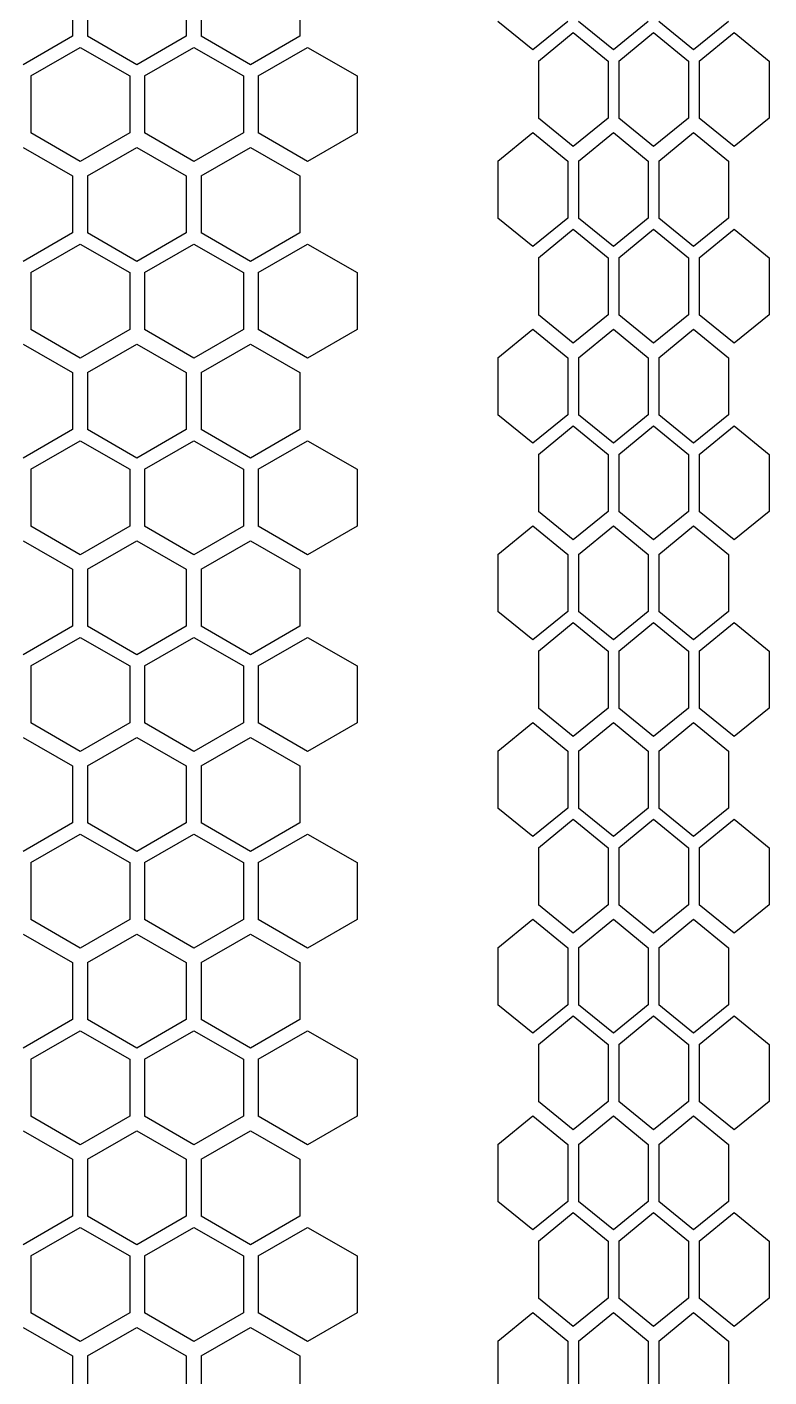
# Model space of a CAD drawing. Extents: x 61367 to 140945, y -1257 to 25588.
# Drawn here: x 70733.7 to 70793.8, y 15778.1 to 15887.5 of the extents above; entities that cross this region are included whole.
import ezdxf

# ---------------------------------------------------------------- set-up
doc = ezdxf.new("R2010")
doc.units = 0
doc.header["$MEASUREMENT"] = 0
doc.layers.get('0').update_dxf_attribs({"linetype": 'CONTINUOUS'})
doc.layers.add('4215-0412-2_0', color=7, linetype='CONTINUOUS')

# ---------------------------------------------------------------- blocks, each defined once
blk = doc.blocks.new('ERGRTHTHRT')
at = {"layer": '4215-0412-2_0', "color": 7, "linetype": 'Continuous'}
for p, q in [((-37781.83, -67802.25), (-37781.83, -67806.87)), ((-37780.63, -67802.25), (-37780.63, -67806.87)), ((-37772.63, -67802.25), (-37772.63, -67806.87)), ((-37771.43, -67802.25), (-37771.43, -67806.87)), ((-37763.43, -67802.25), (-37763.43, -67806.87)), ((-37744.57, -67807.98), (-37747.4, -67805.67)), ((-37741.74, -67805.67), (-37744.57, -67807.98)), ((-37738.06, -67807.98), (-37740.89, -67805.67)), ((-37735.23, -67805.67), (-37738.06, -67807.98)), ((-37731.56, -67807.98), (-37734.39, -67805.67)), ((-37728.73, -67805.67), (-37731.56, -67807.98)), ((-37781.83, -67806.87), (-37785.83, -67809.18)), ((-37776.63, -67809.18), (-37780.63, -67806.87)), ((-37772.63, -67806.87), (-37776.63, -67809.18)), ((-37767.43, -67809.18), (-37771.43, -67806.87)), ((-37763.43, -67806.87), (-37767.43, -67809.18)), ((-37744.13, -67808.88), (-37741.3, -67806.57)), ((-37741.3, -67806.57), (-37738.47, -67808.88)), ((-37737.62, -67808.88), (-37734.8, -67806.57)), ((-37734.8, -67806.57), (-37731.97, -67808.88)), ((-37731.12, -67808.88), (-37728.29, -67806.57)), ((-37728.29, -67806.57), (-37725.46, -67808.88)), ((-37785.21, -67810.08), (-37781.21, -67807.77)), ((-37781.21, -67807.77), (-37777.21, -67810.08)), ((-37776.01, -67810.08), (-37772.01, -67807.77)), ((-37772.01, -67807.77), (-37768.01, -67810.08)), ((-37766.81, -67810.08), (-37762.81, -67807.77)), ((-37762.81, -67807.77), (-37758.81, -67810.08)), ((-37744.13, -67808.88), (-37744.13, -67813.5)), ((-37738.47, -67808.88), (-37738.47, -67813.5)), ((-37737.62, -67808.88), (-37737.62, -67813.5)), ((-37731.97, -67808.88), (-37731.97, -67813.5)), ((-37731.12, -67808.88), (-37731.12, -67813.5)), ((-37725.46, -67808.88), (-37725.46, -67813.5)), ((-37785.21, -67810.08), (-37785.21, -67814.7)), ((-37777.21, -67810.08), (-37777.21, -67814.7)), ((-37776.01, -67810.08), (-37776.01, -67814.7)), ((-37768.01, -67810.08), (-37768.01, -67814.7)), ((-37766.81, -67810.08), (-37766.81, -67814.7)), ((-37758.81, -67810.08), (-37758.81, -67814.7)), ((-37741.3, -67815.81), (-37744.13, -67813.5)), ((-37738.47, -67813.5), (-37741.3, -67815.81)), ((-37734.8, -67815.81), (-37737.62, -67813.5)), ((-37731.97, -67813.5), (-37734.8, -67815.81)), ((-37728.29, -67815.81), (-37731.12, -67813.5)), ((-37725.46, -67813.5), (-37728.29, -67815.81)), ((-37781.21, -67817.01), (-37785.21, -67814.7)), ((-37777.21, -67814.7), (-37781.21, -67817.01)), ((-37772.01, -67817.01), (-37776.01, -67814.7)), ((-37768.01, -67814.7), (-37772.01, -67817.01)), ((-37762.81, -67817.01), (-37766.81, -67814.7)), ((-37758.81, -67814.7), (-37762.81, -67817.01)), ((-37747.4, -67816.98), (-37744.57, -67814.67)), ((-37744.57, -67814.67), (-37741.74, -67816.98)), ((-37740.89, -67816.98), (-37738.06, -67814.67)), ((-37738.06, -67814.67), (-37735.23, -67816.98)), ((-37734.39, -67816.98), (-37731.56, -67814.67)), ((-37731.56, -67814.67), (-37728.73, -67816.98)), ((-37785.83, -67815.87), (-37781.83, -67818.18)), ((-37780.63, -67818.18), (-37776.63, -67815.87)), ((-37776.63, -67815.87), (-37772.63, -67818.18)), ((-37771.43, -67818.18), (-37767.43, -67815.87)), ((-37767.43, -67815.87), (-37763.43, -67818.18)), ((-37747.4, -67816.98), (-37747.4, -67821.6)), ((-37741.74, -67816.98), (-37741.74, -67821.6)), ((-37740.89, -67816.98), (-37740.89, -67821.6)), ((-37735.23, -67816.98), (-37735.23, -67821.6)), ((-37734.39, -67816.98), (-37734.39, -67821.6)), ((-37728.73, -67816.98), (-37728.73, -67821.6)), ((-37781.83, -67818.18), (-37781.83, -67822.8)), ((-37780.63, -67818.18), (-37780.63, -67822.8)), ((-37772.63, -67818.18), (-37772.63, -67822.8)), ((-37771.43, -67818.18), (-37771.43, -67822.8)), ((-37763.43, -67818.18), (-37763.43, -67822.8)), ((-37744.57, -67823.91), (-37747.4, -67821.6)), ((-37741.74, -67821.6), (-37744.57, -67823.91)), ((-37738.06, -67823.91), (-37740.89, -67821.6)), ((-37735.23, -67821.6), (-37738.06, -67823.91)), ((-37731.56, -67823.91), (-37734.39, -67821.6)), ((-37728.73, -67821.6), (-37731.56, -67823.91)), ((-37781.83, -67822.8), (-37785.83, -67825.11)), ((-37776.63, -67825.11), (-37780.63, -67822.8)), ((-37772.63, -67822.8), (-37776.63, -67825.11)), ((-37767.43, -67825.11), (-37771.43, -67822.8)), ((-37763.43, -67822.8), (-37767.43, -67825.11)), ((-37744.13, -67824.81), (-37741.3, -67822.5)), ((-37741.3, -67822.5), (-37738.47, -67824.81)), ((-37737.62, -67824.81), (-37734.8, -67822.5)), ((-37734.8, -67822.5), (-37731.97, -67824.81)), ((-37731.12, -67824.81), (-37728.29, -67822.5)), ((-37728.29, -67822.5), (-37725.46, -67824.81)), ((-37785.21, -67826.01), (-37781.21, -67823.7)), ((-37781.21, -67823.7), (-37777.21, -67826.01)), ((-37776.01, -67826.01), (-37772.01, -67823.7)), ((-37772.01, -67823.7), (-37768.01, -67826.01)), ((-37766.81, -67826.01), (-37762.81, -67823.7)), ((-37762.81, -67823.7), (-37758.81, -67826.01)), ((-37744.13, -67824.81), (-37744.13, -67829.43)), ((-37738.47, -67824.81), (-37738.47, -67829.43)), ((-37737.62, -67824.81), (-37737.62, -67829.43)), ((-37731.97, -67824.81), (-37731.97, -67829.43)), ((-37731.12, -67824.81), (-37731.12, -67829.43)), ((-37725.46, -67824.81), (-37725.46, -67829.43)), ((-37785.21, -67826.01), (-37785.21, -67830.63)), ((-37777.21, -67826.01), (-37777.21, -67830.63)), ((-37776.01, -67826.01), (-37776.01, -67830.63)), ((-37768.01, -67826.01), (-37768.01, -67830.63)), ((-37766.81, -67826.01), (-37766.81, -67830.63)), ((-37758.81, -67826.01), (-37758.81, -67830.63)), ((-37741.3, -67831.74), (-37744.13, -67829.43)), ((-37738.47, -67829.43), (-37741.3, -67831.74)), ((-37734.8, -67831.74), (-37737.62, -67829.43)), ((-37731.97, -67829.43), (-37734.8, -67831.74)), ((-37728.29, -67831.74), (-37731.12, -67829.43)), ((-37725.46, -67829.43), (-37728.29, -67831.74)), ((-37781.21, -67832.94), (-37785.21, -67830.63)), ((-37777.21, -67830.63), (-37781.21, -67832.94)), ((-37772.01, -67832.94), (-37776.01, -67830.63)), ((-37768.01, -67830.63), (-37772.01, -67832.94)), ((-37762.81, -67832.94), (-37766.81, -67830.63)), ((-37758.81, -67830.63), (-37762.81, -67832.94)), ((-37747.4, -67832.91), (-37744.57, -67830.6)), ((-37744.57, -67830.6), (-37741.74, -67832.91)), ((-37740.89, -67832.91), (-37738.06, -67830.6)), ((-37738.06, -67830.6), (-37735.23, -67832.91)), ((-37734.39, -67832.91), (-37731.56, -67830.6)), ((-37731.56, -67830.6), (-37728.73, -67832.91)), ((-37785.83, -67831.8), (-37781.83, -67834.11)), ((-37780.63, -67834.11), (-37776.63, -67831.8)), ((-37776.63, -67831.8), (-37772.63, -67834.11)), ((-37771.43, -67834.11), (-37767.43, -67831.8)), ((-37767.43, -67831.8), (-37763.43, -67834.11)), ((-37747.4, -67832.91), (-37747.4, -67837.53)), ((-37741.74, -67832.91), (-37741.74, -67837.53)), ((-37740.89, -67832.91), (-37740.89, -67837.53)), ((-37735.23, -67832.91), (-37735.23, -67837.53)), ((-37734.39, -67832.91), (-37734.39, -67837.53)), ((-37728.73, -67832.91), (-37728.73, -67837.53)), ((-37781.83, -67834.11), (-37781.83, -67838.73)), ((-37780.63, -67834.11), (-37780.63, -67838.73)), ((-37772.63, -67834.11), (-37772.63, -67838.73)), ((-37771.43, -67834.11), (-37771.43, -67838.73)), ((-37763.43, -67834.11), (-37763.43, -67838.73)), ((-37744.57, -67839.84), (-37747.4, -67837.53)), ((-37741.74, -67837.53), (-37744.57, -67839.84)), ((-37738.06, -67839.84), (-37740.89, -67837.53)), ((-37735.23, -67837.53), (-37738.06, -67839.84)), ((-37731.56, -67839.84), (-37734.39, -67837.53)), ((-37728.73, -67837.53), (-37731.56, -67839.84)), ((-37781.83, -67838.73), (-37785.83, -67841.04)), ((-37776.63, -67841.04), (-37780.63, -67838.73)), ((-37772.63, -67838.73), (-37776.63, -67841.04)), ((-37767.43, -67841.04), (-37771.43, -67838.73)), ((-37763.43, -67838.73), (-37767.43, -67841.04)), ((-37744.13, -67840.74), (-37741.3, -67838.43)), ((-37741.3, -67838.43), (-37738.47, -67840.74)), ((-37737.62, -67840.74), (-37734.8, -67838.43)), ((-37734.8, -67838.43), (-37731.97, -67840.74)), ((-37731.12, -67840.74), (-37728.29, -67838.43)), ((-37728.29, -67838.43), (-37725.46, -67840.74)), ((-37785.21, -67841.94), (-37781.21, -67839.63)), ((-37781.21, -67839.63), (-37777.21, -67841.94)), ((-37776.01, -67841.94), (-37772.01, -67839.63)), ((-37772.01, -67839.63), (-37768.01, -67841.94)), ((-37766.81, -67841.94), (-37762.81, -67839.63)), ((-37762.81, -67839.63), (-37758.81, -67841.94)), ((-37744.13, -67840.74), (-37744.13, -67845.36)), ((-37738.47, -67840.74), (-37738.47, -67845.36)), ((-37737.62, -67840.74), (-37737.62, -67845.36)), ((-37731.97, -67840.74), (-37731.97, -67845.36)), ((-37731.12, -67840.74), (-37731.12, -67845.36)), ((-37725.46, -67840.74), (-37725.46, -67845.36)), ((-37785.21, -67841.94), (-37785.21, -67846.56)), ((-37777.21, -67841.94), (-37777.21, -67846.56)), ((-37776.01, -67841.94), (-37776.01, -67846.56)), ((-37768.01, -67841.94), (-37768.01, -67846.56)), ((-37766.81, -67841.94), (-37766.81, -67846.56)), ((-37758.81, -67841.94), (-37758.81, -67846.56)), ((-37741.3, -67847.67), (-37744.13, -67845.36)), ((-37738.47, -67845.36), (-37741.3, -67847.67)), ((-37734.8, -67847.67), (-37737.62, -67845.36)), ((-37731.97, -67845.36), (-37734.8, -67847.67)), ((-37728.29, -67847.67), (-37731.12, -67845.36)), ((-37725.46, -67845.36), (-37728.29, -67847.67)), ((-37781.21, -67848.87), (-37785.21, -67846.56)), ((-37777.21, -67846.56), (-37781.21, -67848.87)), ((-37772.01, -67848.87), (-37776.01, -67846.56)), ((-37768.01, -67846.56), (-37772.01, -67848.87)), ((-37762.81, -67848.87), (-37766.81, -67846.56)), ((-37758.81, -67846.56), (-37762.81, -67848.87)), ((-37747.4, -67848.84), (-37744.57, -67846.53)), ((-37744.57, -67846.53), (-37741.74, -67848.84)), ((-37740.89, -67848.84), (-37738.06, -67846.53)), ((-37738.06, -67846.53), (-37735.23, -67848.84)), ((-37734.39, -67848.84), (-37731.56, -67846.53)), ((-37731.56, -67846.53), (-37728.73, -67848.84)), ((-37785.83, -67847.73), (-37781.83, -67850.04)), ((-37780.63, -67850.04), (-37776.63, -67847.73)), ((-37776.63, -67847.73), (-37772.63, -67850.04)), ((-37771.43, -67850.04), (-37767.43, -67847.73)), ((-37767.43, -67847.73), (-37763.43, -67850.04)), ((-37747.4, -67848.84), (-37747.4, -67853.46)), ((-37741.74, -67848.84), (-37741.74, -67853.46)), ((-37740.89, -67848.84), (-37740.89, -67853.46)), ((-37735.23, -67848.84), (-37735.23, -67853.46)), ((-37734.39, -67848.84), (-37734.39, -67853.46)), ((-37728.73, -67848.84), (-37728.73, -67853.46)), ((-37781.83, -67850.04), (-37781.83, -67854.66)), ((-37780.63, -67850.04), (-37780.63, -67854.66)), ((-37772.63, -67850.04), (-37772.63, -67854.66)), ((-37771.43, -67850.04), (-37771.43, -67854.66)), ((-37763.43, -67850.04), (-37763.43, -67854.66)), ((-37744.57, -67855.77), (-37747.4, -67853.46)), ((-37741.74, -67853.46), (-37744.57, -67855.77)), ((-37744.13, -67856.67), (-37741.3, -67854.36)), ((-37741.3, -67854.36), (-37738.47, -67856.67)), ((-37738.06, -67855.77), (-37740.89, -67853.46)), ((-37735.23, -67853.46), (-37738.06, -67855.77)), ((-37737.62, -67856.67), (-37734.8, -67854.36)), ((-37734.8, -67854.36), (-37731.97, -67856.67)), ((-37731.56, -67855.77), (-37734.39, -67853.46)), ((-37728.73, -67853.46), (-37731.56, -67855.77)), ((-37731.12, -67856.67), (-37728.29, -67854.36)), ((-37728.29, -67854.36), (-37725.46, -67856.67)), ((-37781.83, -67854.66), (-37785.83, -67856.97)), ((-37785.21, -67857.87), (-37781.21, -67855.56)), ((-37781.21, -67855.56), (-37777.21, -67857.87)), ((-37776.63, -67856.97), (-37780.63, -67854.66)), ((-37772.63, -67854.66), (-37776.63, -67856.97)), ((-37776.01, -67857.87), (-37772.01, -67855.56)), ((-37772.01, -67855.56), (-37768.01, -67857.87)), ((-37767.43, -67856.97), (-37771.43, -67854.66)), ((-37763.43, -67854.66), (-37767.43, -67856.97)), ((-37766.81, -67857.87), (-37762.81, -67855.56)), ((-37762.81, -67855.56), (-37758.81, -67857.87)), ((-37744.13, -67856.67), (-37744.13, -67861.29)), ((-37738.47, -67856.67), (-37738.47, -67861.29)), ((-37737.62, -67856.67), (-37737.62, -67861.29)), ((-37731.97, -67856.67), (-37731.97, -67861.29)), ((-37731.12, -67856.67), (-37731.12, -67861.29)), ((-37725.46, -67856.67), (-37725.46, -67861.29)), ((-37785.21, -67857.87), (-37785.21, -67862.49)), ((-37777.21, -67857.87), (-37777.21, -67862.49)), ((-37776.01, -67857.87), (-37776.01, -67862.49)), ((-37768.01, -67857.87), (-37768.01, -67862.49)), ((-37766.81, -67857.87), (-37766.81, -67862.49)), ((-37758.81, -67857.87), (-37758.81, -67862.49)), ((-37741.3, -67863.6), (-37744.13, -67861.29)), ((-37738.47, -67861.29), (-37741.3, -67863.6)), ((-37734.8, -67863.6), (-37737.62, -67861.29)), ((-37731.97, -67861.29), (-37734.8, -67863.6)), ((-37728.29, -67863.6), (-37731.12, -67861.29)), ((-37725.46, -67861.29), (-37728.29, -67863.6)), ((-37781.21, -67864.8), (-37785.21, -67862.49)), ((-37777.21, -67862.49), (-37781.21, -67864.8)), ((-37772.01, -67864.8), (-37776.01, -67862.49)), ((-37768.01, -67862.49), (-37772.01, -67864.8)), ((-37762.81, -67864.8), (-37766.81, -67862.49)), ((-37758.81, -67862.49), (-37762.81, -67864.8)), ((-37747.4, -67864.77), (-37744.57, -67862.46)), ((-37744.57, -67862.46), (-37741.74, -67864.77)), ((-37740.89, -67864.77), (-37738.06, -67862.46)), ((-37738.06, -67862.46), (-37735.23, -67864.77)), ((-37734.39, -67864.77), (-37731.56, -67862.46)), ((-37731.56, -67862.46), (-37728.73, -67864.77)), ((-37785.83, -67863.66), (-37781.83, -67865.97)), ((-37780.63, -67865.97), (-37776.63, -67863.66)), ((-37776.63, -67863.66), (-37772.63, -67865.97)), ((-37771.43, -67865.97), (-37767.43, -67863.66)), ((-37767.43, -67863.66), (-37763.43, -67865.97)), ((-37747.4, -67864.77), (-37747.4, -67869.39)), ((-37741.74, -67864.77), (-37741.74, -67869.39)), ((-37740.89, -67864.77), (-37740.89, -67869.39)), ((-37735.23, -67864.77), (-37735.23, -67869.39)), ((-37734.39, -67864.77), (-37734.39, -67869.39)), ((-37728.73, -67864.77), (-37728.73, -67869.39)), ((-37781.83, -67865.97), (-37781.83, -67870.59)), ((-37780.63, -67865.97), (-37780.63, -67870.59)), ((-37772.63, -67865.97), (-37772.63, -67870.59)), ((-37771.43, -67865.97), (-37771.43, -67870.59)), ((-37763.43, -67865.97), (-37763.43, -67870.59)), ((-37744.57, -67871.7), (-37747.4, -67869.39)), ((-37741.74, -67869.39), (-37744.57, -67871.7)), ((-37738.06, -67871.7), (-37740.89, -67869.39)), ((-37735.23, -67869.39), (-37738.06, -67871.7)), ((-37731.56, -67871.7), (-37734.39, -67869.39)), ((-37728.73, -67869.39), (-37731.56, -67871.7)), ((-37781.83, -67870.59), (-37785.83, -67872.9)), ((-37776.63, -67872.9), (-37780.63, -67870.59)), ((-37772.63, -67870.59), (-37776.63, -67872.9)), ((-37767.43, -67872.9), (-37771.43, -67870.59)), ((-37763.43, -67870.59), (-37767.43, -67872.9)), ((-37744.13, -67872.6), (-37741.3, -67870.29)), ((-37741.3, -67870.29), (-37738.47, -67872.6)), ((-37737.62, -67872.6), (-37734.8, -67870.29)), ((-37734.8, -67870.29), (-37731.97, -67872.6)), ((-37731.12, -67872.6), (-37728.29, -67870.29)), ((-37728.29, -67870.29), (-37725.46, -67872.6)), ((-37785.21, -67873.8), (-37781.21, -67871.49)), ((-37781.21, -67871.49), (-37777.21, -67873.8)), ((-37776.01, -67873.8), (-37772.01, -67871.49)), ((-37772.01, -67871.49), (-37768.01, -67873.8)), ((-37766.81, -67873.8), (-37762.81, -67871.49)), ((-37762.81, -67871.49), (-37758.81, -67873.8)), ((-37744.13, -67872.6), (-37744.13, -67877.22)), ((-37738.47, -67872.6), (-37738.47, -67877.22)), ((-37737.62, -67872.6), (-37737.62, -67877.22)), ((-37731.97, -67872.6), (-37731.97, -67877.22)), ((-37731.12, -67872.6), (-37731.12, -67877.22)), ((-37725.46, -67872.6), (-37725.46, -67877.22)), ((-37785.21, -67873.8), (-37785.21, -67878.42)), ((-37777.21, -67873.8), (-37777.21, -67878.42)), ((-37776.01, -67873.8), (-37776.01, -67878.42)), ((-37768.01, -67873.8), (-37768.01, -67878.42)), ((-37766.81, -67873.8), (-37766.81, -67878.42)), ((-37758.81, -67873.8), (-37758.81, -67878.42)), ((-37741.3, -67879.53), (-37744.13, -67877.22)), ((-37738.47, -67877.22), (-37741.3, -67879.53)), ((-37734.8, -67879.53), (-37737.62, -67877.22)), ((-37731.97, -67877.22), (-37734.8, -67879.53)), ((-37728.29, -67879.53), (-37731.12, -67877.22)), ((-37725.46, -67877.22), (-37728.29, -67879.53)), ((-37781.21, -67880.73), (-37785.21, -67878.42)), ((-37777.21, -67878.42), (-37781.21, -67880.73)), ((-37772.01, -67880.73), (-37776.01, -67878.42)), ((-37768.01, -67878.42), (-37772.01, -67880.73)), ((-37762.81, -67880.73), (-37766.81, -67878.42)), ((-37758.81, -67878.42), (-37762.81, -67880.73)), ((-37747.4, -67880.7), (-37744.57, -67878.39)), ((-37744.57, -67878.39), (-37741.74, -67880.7)), ((-37740.89, -67880.7), (-37738.06, -67878.39)), ((-37738.06, -67878.39), (-37735.23, -67880.7)), ((-37734.39, -67880.7), (-37731.56, -67878.39)), ((-37731.56, -67878.39), (-37728.73, -67880.7)), ((-37785.83, -67879.59), (-37781.83, -67881.9)), ((-37780.63, -67881.9), (-37776.63, -67879.59)), ((-37776.63, -67879.59), (-37772.63, -67881.9)), ((-37771.43, -67881.9), (-37767.43, -67879.59)), ((-37767.43, -67879.59), (-37763.43, -67881.9)), ((-37747.4, -67880.7), (-37747.4, -67885.32)), ((-37741.74, -67880.7), (-37741.74, -67885.32)), ((-37740.89, -67880.7), (-37740.89, -67885.32)), ((-37735.23, -67880.7), (-37735.23, -67885.32)), ((-37734.39, -67880.7), (-37734.39, -67885.32)), ((-37728.73, -67880.7), (-37728.73, -67885.32)), ((-37781.83, -67881.9), (-37781.83, -67886.52)), ((-37780.63, -67881.9), (-37780.63, -67886.52)), ((-37772.63, -67881.9), (-37772.63, -67886.52)), ((-37771.43, -67881.9), (-37771.43, -67886.52)), ((-37763.43, -67881.9), (-37763.43, -67886.52)), ((-37744.57, -67887.63), (-37747.4, -67885.32)), ((-37741.74, -67885.32), (-37744.57, -67887.63)), ((-37744.13, -67888.53), (-37741.3, -67886.22)), ((-37741.3, -67886.22), (-37738.47, -67888.53)), ((-37738.06, -67887.63), (-37740.89, -67885.32)), ((-37735.23, -67885.32), (-37738.06, -67887.63)), ((-37737.62, -67888.53), (-37734.8, -67886.22)), ((-37734.8, -67886.22), (-37731.97, -67888.53)), ((-37731.56, -67887.63), (-37734.39, -67885.32)), ((-37728.73, -67885.32), (-37731.56, -67887.63)), ((-37731.12, -67888.53), (-37728.29, -67886.22)), ((-37728.29, -67886.22), (-37725.46, -67888.53)), ((-37781.83, -67886.52), (-37785.83, -67888.83)), ((-37776.63, -67888.83), (-37780.63, -67886.52)), ((-37772.63, -67886.52), (-37776.63, -67888.83)), ((-37767.43, -67888.83), (-37771.43, -67886.52)), ((-37763.43, -67886.52), (-37767.43, -67888.83)), ((-37785.21, -67889.73), (-37781.21, -67887.42)), ((-37781.21, -67887.42), (-37777.21, -67889.73)), ((-37776.01, -67889.73), (-37772.01, -67887.42)), ((-37772.01, -67887.42), (-37768.01, -67889.73)), ((-37766.81, -67889.73), (-37762.81, -67887.42)), ((-37762.81, -67887.42), (-37758.81, -67889.73)), ((-37744.13, -67888.53), (-37744.13, -67893.15)), ((-37738.47, -67888.53), (-37738.47, -67893.15)), ((-37737.62, -67888.53), (-37737.62, -67893.15)), ((-37731.97, -67888.53), (-37731.97, -67893.15)), ((-37731.12, -67888.53), (-37731.12, -67893.15)), ((-37725.46, -67888.53), (-37725.46, -67893.15)), ((-37785.21, -67889.73), (-37785.21, -67894.35)), ((-37777.21, -67889.73), (-37777.21, -67894.35)), ((-37776.01, -67889.73), (-37776.01, -67894.35)), ((-37768.01, -67889.73), (-37768.01, -67894.35)), ((-37766.81, -67889.73), (-37766.81, -67894.35)), ((-37758.81, -67889.73), (-37758.81, -67894.35)), ((-37741.3, -67895.46), (-37744.13, -67893.15)), ((-37738.47, -67893.15), (-37741.3, -67895.46)), ((-37734.8, -67895.46), (-37737.62, -67893.15)), ((-37731.97, -67893.15), (-37734.8, -67895.46)), ((-37728.29, -67895.46), (-37731.12, -67893.15)), ((-37725.46, -67893.15), (-37728.29, -67895.46)), ((-37781.21, -67896.66), (-37785.21, -67894.35)), ((-37777.21, -67894.35), (-37781.21, -67896.66)), ((-37772.01, -67896.66), (-37776.01, -67894.35)), ((-37768.01, -67894.35), (-37772.01, -67896.66)), ((-37762.81, -67896.66), (-37766.81, -67894.35)), ((-37758.81, -67894.35), (-37762.81, -67896.66)), ((-37747.4, -67896.63), (-37744.57, -67894.32)), ((-37744.57, -67894.32), (-37741.74, -67896.63)), ((-37740.89, -67896.63), (-37738.06, -67894.32)), ((-37738.06, -67894.32), (-37735.23, -67896.63)), ((-37734.39, -67896.63), (-37731.56, -67894.32)), ((-37731.56, -67894.32), (-37728.73, -67896.63)), ((-37785.83, -67895.52), (-37781.83, -67897.83)), ((-37780.63, -67897.83), (-37776.63, -67895.52)), ((-37776.63, -67895.52), (-37772.63, -67897.83)), ((-37771.43, -67897.83), (-37767.43, -67895.52)), ((-37767.43, -67895.52), (-37763.43, -67897.83)), ((-37747.4, -67896.63), (-37747.4, -67901.25)), ((-37741.74, -67896.63), (-37741.74, -67901.25)), ((-37740.89, -67896.63), (-37740.89, -67901.25)), ((-37735.23, -67896.63), (-37735.23, -67901.25)), ((-37734.39, -67896.63), (-37734.39, -67901.25)), ((-37728.73, -67896.63), (-37728.73, -67901.25)), ((-37781.83, -67897.83), (-37781.83, -67902.45)), ((-37780.63, -67897.83), (-37780.63, -67902.45)), ((-37772.63, -67897.83), (-37772.63, -67902.45)), ((-37771.43, -67897.83), (-37771.43, -67902.45)), ((-37763.43, -67897.83), (-37763.43, -67902.45)), ((-37744.57, -67903.56), (-37747.4, -67901.25)), ((-37741.74, -67901.25), (-37744.57, -67903.56)), ((-37738.06, -67903.56), (-37740.89, -67901.25)), ((-37735.23, -67901.25), (-37738.06, -67903.56)), ((-37731.56, -67903.56), (-37734.39, -67901.25)), ((-37728.73, -67901.25), (-37731.56, -67903.56)), ((-37781.83, -67902.45), (-37785.83, -67904.76)), ((-37776.63, -67904.76), (-37780.63, -67902.45)), ((-37772.63, -67902.45), (-37776.63, -67904.76)), ((-37767.43, -67904.76), (-37771.43, -67902.45)), ((-37763.43, -67902.45), (-37767.43, -67904.76)), ((-37744.13, -67904.46), (-37741.3, -67902.15)), ((-37741.3, -67902.15), (-37738.47, -67904.46)), ((-37737.62, -67904.46), (-37734.8, -67902.15)), ((-37734.8, -67902.15), (-37731.97, -67904.46)), ((-37731.12, -67904.46), (-37728.29, -67902.15)), ((-37728.29, -67902.15), (-37725.46, -67904.46)), ((-37785.21, -67905.66), (-37781.21, -67903.35)), ((-37781.21, -67903.35), (-37777.21, -67905.66)), ((-37776.01, -67905.66), (-37772.01, -67903.35)), ((-37772.01, -67903.35), (-37768.01, -67905.66)), ((-37766.81, -67905.66), (-37762.81, -67903.35)), ((-37762.81, -67903.35), (-37758.81, -67905.66)), ((-37744.13, -67904.46), (-37744.13, -67909.08)), ((-37738.47, -67904.46), (-37738.47, -67909.08)), ((-37737.62, -67904.46), (-37737.62, -67909.08)), ((-37731.97, -67904.46), (-37731.97, -67909.08)), ((-37731.12, -67904.46), (-37731.12, -67909.08)), ((-37725.46, -67904.46), (-37725.46, -67909.08)), ((-37785.21, -67905.66), (-37785.21, -67910.28)), ((-37777.21, -67905.66), (-37777.21, -67910.28)), ((-37776.01, -67905.66), (-37776.01, -67910.28)), ((-37768.01, -67905.66), (-37768.01, -67910.28)), ((-37766.81, -67905.66), (-37766.81, -67910.28)), ((-37758.81, -67905.66), (-37758.81, -67910.28)), ((-37741.3, -67911.39), (-37744.13, -67909.08)), ((-37738.47, -67909.08), (-37741.3, -67911.39)), ((-37734.8, -67911.39), (-37737.62, -67909.08)), ((-37731.97, -67909.08), (-37734.8, -67911.39)), ((-37728.29, -67911.39), (-37731.12, -67909.08)), ((-37725.46, -67909.08), (-37728.29, -67911.39)), ((-37781.21, -67912.59), (-37785.21, -67910.28)), ((-37777.21, -67910.28), (-37781.21, -67912.59)), ((-37772.01, -67912.59), (-37776.01, -67910.28)), ((-37768.01, -67910.28), (-37772.01, -67912.59)), ((-37762.81, -67912.59), (-37766.81, -67910.28)), ((-37758.81, -67910.28), (-37762.81, -67912.59)), ((-37747.4, -67912.56), (-37744.57, -67910.25)), ((-37744.57, -67910.25), (-37741.74, -67912.56)), ((-37740.89, -67912.56), (-37738.06, -67910.25)), ((-37738.06, -67910.25), (-37735.23, -67912.56)), ((-37734.39, -67912.56), (-37731.56, -67910.25)), ((-37731.56, -67910.25), (-37728.73, -67912.56)), ((-37785.83, -67911.45), (-37781.83, -67913.76)), ((-37780.63, -67913.76), (-37776.63, -67911.45)), ((-37776.63, -67911.45), (-37772.63, -67913.76)), ((-37771.43, -67913.76), (-37767.43, -67911.45)), ((-37767.43, -67911.45), (-37763.43, -67913.76)), ((-37747.4, -67912.56), (-37747.4, -67917.18)), ((-37741.74, -67912.56), (-37741.74, -67917.18)), ((-37740.89, -67912.56), (-37740.89, -67917.18)), ((-37735.23, -67912.56), (-37735.23, -67917.18)), ((-37734.39, -67912.56), (-37734.39, -67917.18)), ((-37728.73, -67912.56), (-37728.73, -67917.18)), ((-37781.83, -67913.76), (-37781.83, -67918.38)), ((-37780.63, -67913.76), (-37780.63, -67918.38)), ((-37772.63, -67913.76), (-37772.63, -67918.38)), ((-37771.43, -67913.76), (-37771.43, -67918.38)), ((-37763.43, -67913.76), (-37763.43, -67918.38))]:
    blk.add_line(p, q, dxfattribs=at)

msp = doc.modelspace()

# ---------------------------------------------------------------- block references
at = {"lineweight": -3}
msp.add_blockref('ERGRTHTHRT', (108519.232, 83693.606), dxfattribs=at)

doc.saveas('drawing.dxf')
